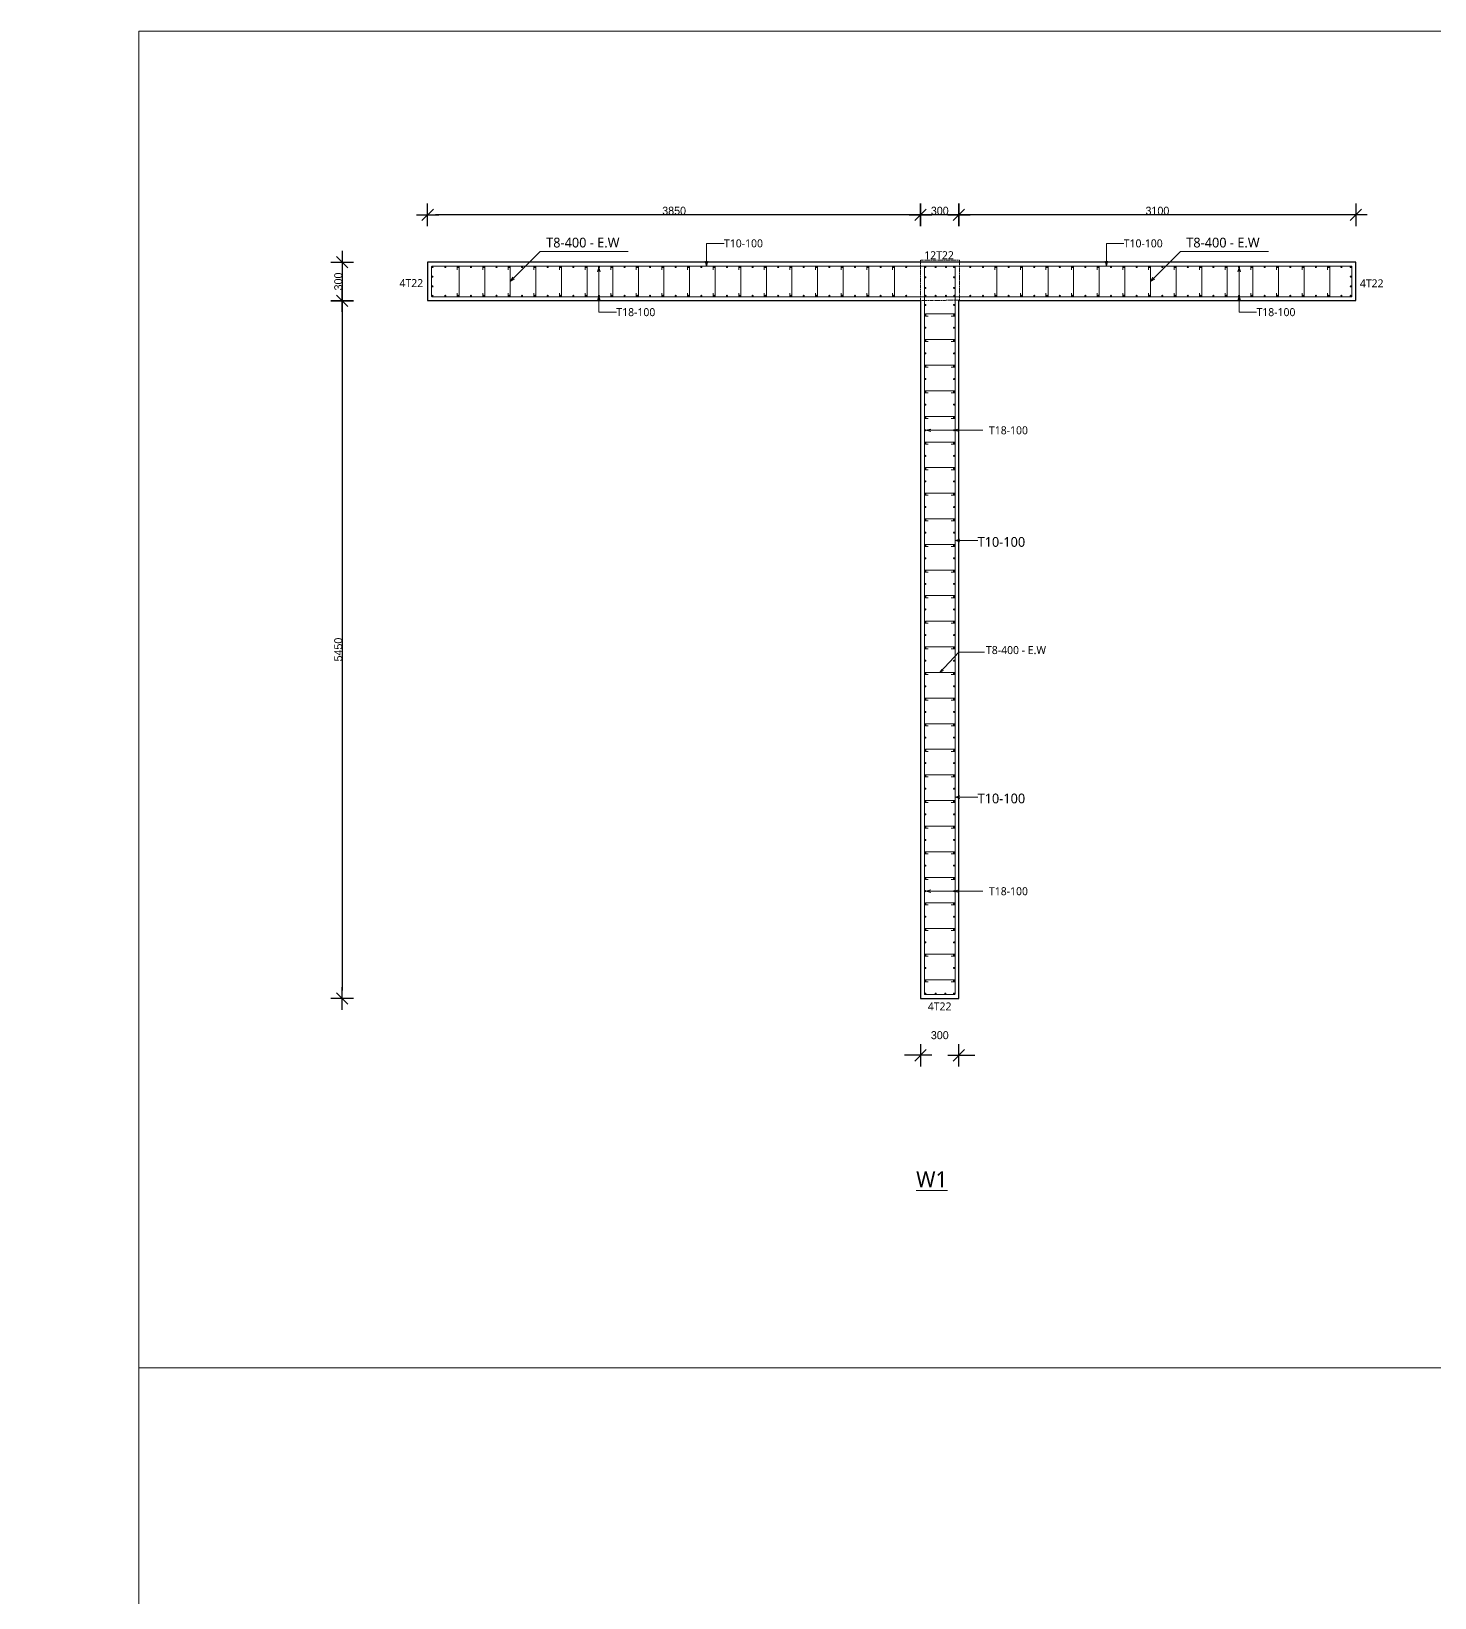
# Model space of a CAD drawing. Header units: millimetres. Extents: x -523 to 167289, y 167321 to 195048.
# Drawn here: x 123443 to 134405, y 182814 to 195048 of the extents above; entities that cross this region are included whole.
import ezdxf

# ---------------------------------------------------------------- set-up
doc = ezdxf.new("R2010")
doc.units = ezdxf.units.MM
doc.header["$PDMODE"] = 98
doc.linetypes.add('Dash', pattern=[6.35, 3.175, -3.175])
doc.layers.get('0').update_dxf_attribs({"lineweight": 20})
doc.layers.get('Defpoints').update_dxf_attribs({"lineweight": 20})
for name, color, linetype, lineweight in [('A-ANNO-TEXT', 4, 'Continuous', 13), ('A-DETL', 2, 'Continuous', 5), ('A-DETL-HDLN', 90, 'Dash', 5)]:
    doc.layers.add(name, color=color, linetype=linetype, lineweight=lineweight)
doc.layers.add('DM', color=7, linetype='Continuous')
doc.layers.add('GR-C', color=1, linetype='Continuous')
doc.styles.add('Segoe UI Light', font='segoeuil.ttf', dxfattribs={"width": 0.85, "height": 400})
doc.styles.add('T25-50', font='stencil.shx', dxfattribs={"height": 62.5})
doc.dimstyles.new('D35-100', dxfattribs={"dimtxt": 62.5, "dimasz": 210, "dimexe": 0.1, "dimexo": 0.0065, "dimgap": 126, "dimtad": 1, "dimdec": 0, "dimzin": 0, "dimdsep": 46, "dimtxsty": 'T25-50', "dimblk": 'TK', "dimcen": 90, "dimdle": 100, "dimclrt": 7, "dimadec": 0, "dimazin": 0, "dimtfac": 1, "dimtdec": 0, "dimtix": 1, "dimtofl": 0, "dimtmove": 1, "dimatfit": 3, "dimldrblk": 'COLUMNS AND AXES-XREF-GROUND$0$DOT1', "dimfxl": 0.15, "dimfxlon": 1, "dimtolj": 1, "dimtzin": 0, "dimarcsym": 1})

# ---------------------------------------------------------------- blocks, each defined once
blk = doc.blocks.new('TK')
at = {"layer": 'DM'}
for p, q in [((1.41, 0), (-1.41, 0)), ((-0.71, -0.71), (0.71, 0.71)), ((0, 1.41), (0, -1.41))]:
    blk.add_line(p, q, dxfattribs=at)
blk = doc.blocks.new('*D472')
at = {"layer": 'A-DETL', "color": 0, "lineweight": -2, "transparency": 16777216}
for p, q in [((125873, 193244), (125872, 193244)), ((125872, 193182), (125872, 193007)), ((125873, 192944), (125872, 192944))]:
    blk.add_line(p, q, dxfattribs=at)
at = {"layer": 'Defpoints', "color": 0, "transparency": 16777216}
for p in [(126539, 193244, 0), (125872, 192944), (126539, 192944, 0)]:
    blk.add_point(p, dxfattribs=at)
at = {"layer": 'A-DETL', "color": 0, "lineweight": -2, "transparency": 16777216, "xscale": 62.5, "yscale": 62.5, "zscale": 62.5}
for p, rotation in [((125872, 193244), 90), ((125872, 192944), 270)]:
    blk.add_blockref('TK', p, dxfattribs=dict(at, rotation=rotation))
at = {"layer": 'A-DETL', "color": 7, "transparency": 16777216, "insert": (125841, 193094), "char_height": 62.5, "attachment_point": 5, "rotation": 90, "style": 'T25-50'}
blk.add_mtext('\\A1;300', dxfattribs=at)
blk = doc.blocks.new('COLUMNS AND AXES-XREF-GROUND$0$DOT1')
for p, q in [((0, -2.5), (0, 2.5)), ((2.5, 0), (-2.5, 0))]:
    blk.add_line(p, q)
blk.add_circle((0, 0), 0.485)
blk = doc.blocks.new('*D473')
at = {"layer": 'A-DETL', "color": 0, "lineweight": -2, "transparency": 16777216}
for p, q in [((125873, 192944), (125872, 192944)), ((125872, 192882), (125872, 187557)), ((125873, 187494), (125872, 187494))]:
    blk.add_line(p, q, dxfattribs=at)
at = {"layer": 'Defpoints', "color": 0, "transparency": 16777216}
for p in [(126539, 192944, 0), (125872, 187494), (130389, 187494, 0)]:
    blk.add_point(p, dxfattribs=at)
at = {"layer": 'A-DETL', "color": 0, "lineweight": -2, "transparency": 16777216, "xscale": 62.5, "yscale": 62.5, "zscale": 62.5}
for p, rotation in [((125872, 192944), 90), ((125872, 187494), 270)]:
    blk.add_blockref('TK', p, dxfattribs=dict(at, rotation=rotation))
at = {"layer": 'A-DETL', "color": 7, "transparency": 16777216, "insert": (125841, 190219), "char_height": 62.5, "attachment_point": 5, "rotation": 90, "style": 'T25-50'}
blk.add_mtext('\\A1;5450', dxfattribs=at)
blk = doc.blocks.new('*D474')
at = {"layer": 'A-DETL', "color": 0, "lineweight": -2, "transparency": 16777216}
for p, q in [((130326, 187050), (130264, 187050)), ((130389, 187050), (130389, 187050)), ((130689, 187050), (130689, 187050)), ((130751, 187050), (130814, 187050))]:
    blk.add_line(p, q, dxfattribs=at)
at = {"layer": 'Defpoints', "color": 0, "transparency": 16777216}
for p in [(130389, 187494, 0), (130689, 187494, 0), (130689, 187050)]:
    blk.add_point(p, dxfattribs=at)
at = {"layer": 'A-DETL', "color": 0, "lineweight": -2, "transparency": 16777216, "xscale": 62.5, "yscale": 62.5, "zscale": 62.5}
blk.add_blockref('TK', (130389, 187050), dxfattribs=at)
at = {"layer": 'A-DETL', "color": 0, "lineweight": -2, "transparency": 16777216, "xscale": 62.5, "yscale": 62.5, "zscale": 62.5, "rotation": 180}
blk.add_blockref('TK', (130689, 187050), dxfattribs=at)
at = {"layer": 'A-DETL', "color": 7, "transparency": 16777216, "insert": (130539, 187207), "char_height": 62.5, "attachment_point": 5, "style": 'T25-50'}
blk.add_mtext('\\A1;300', dxfattribs=at)
blk = doc.blocks.new('*D453')
at = {"layer": 'A-DETL', "color": 0, "lineweight": -2, "transparency": 16777216}
for p, q in [((-435, 193495), (-435, 193495)), ((-435, 193257), (-435, 193432)), ((-435, 193195), (-435, 193195))]:
    blk.add_line(p, q, dxfattribs=at)
at = {"layer": 'Defpoints', "color": 0, "transparency": 16777216}
for p in [(-435, 193495), (0, 193495), (153213, 193195)]:
    blk.add_point(p, dxfattribs=at)
at = {"layer": 'A-DETL', "color": 0, "lineweight": -2, "transparency": 16777216, "xscale": 62.5, "yscale": 62.5, "zscale": 62.5}
for p, rotation in [((-435, 193495), 90), ((-435, 193195), 270)]:
    blk.add_blockref('TK', p, dxfattribs=dict(at, rotation=rotation))
at = {"layer": 'A-DETL', "color": 7, "transparency": 16777216, "insert": (-466, 193345), "char_height": 62.5, "attachment_point": 5, "rotation": 90, "style": 'T25-50'}
blk.add_mtext('\\A1;300', dxfattribs=at)
blk = doc.blocks.new('*D457')
at = {"layer": 'A-DETL', "color": 0, "lineweight": -2, "transparency": 16777216}
for p, q in [((162594, 194137), (162594, 194137)), ((162594, 190800), (162594, 194074)), ((162594, 190737), (162594, 190737))]:
    blk.add_line(p, q, dxfattribs=at)
at = {"layer": 'Defpoints', "color": 0, "transparency": 16777216}
for p in [(0, 194137, 0), (162594, 194137), (162792, 190737, 0)]:
    blk.add_point(p, dxfattribs=at)
at = {"layer": 'A-DETL', "color": 0, "lineweight": -2, "transparency": 16777216, "xscale": 62.5, "yscale": 62.5, "zscale": 62.5}
for p, rotation in [((162594, 194137), 90), ((162594, 190737), 270)]:
    blk.add_blockref('TK', p, dxfattribs=dict(at, rotation=rotation))
at = {"layer": 'A-DETL', "color": 7, "transparency": 16777216, "insert": (162562, 192437), "char_height": 62.5, "attachment_point": 5, "rotation": 90, "style": 'T25-50'}
blk.add_mtext('\\A1;3400', dxfattribs=at)
blk = doc.blocks.new('*D463')
at = {"layer": 'A-DETL', "color": 0, "lineweight": -2, "transparency": 16777216}
for p, q in [((130689, 193615), (130689, 193615)), ((133726, 193615), (130751, 193615)), ((133789, 193615), (133789, 193615))]:
    blk.add_line(p, q, dxfattribs=at)
at = {"layer": 'Defpoints', "color": 0, "transparency": 16777216}
for p in [(130689, 193615), (133789, 193244, 0), (130689, 192944, 0)]:
    blk.add_point(p, dxfattribs=at)
at = {"layer": 'A-DETL', "color": 0, "lineweight": -2, "transparency": 16777216, "xscale": 62.5, "yscale": 62.5, "zscale": 62.5, "rotation": 180}
blk.add_blockref('TK', (130689, 193615), dxfattribs=at)
at = {"layer": 'A-DETL', "color": 0, "lineweight": -2, "transparency": 16777216, "xscale": 62.5, "yscale": 62.5, "zscale": 62.5}
blk.add_blockref('TK', (133789, 193615), dxfattribs=at)
at = {"layer": 'A-DETL', "color": 7, "transparency": 16777216, "insert": (132239, 193646), "char_height": 62.5, "attachment_point": 5, "style": 'T25-50'}
blk.add_mtext('\\A1;3100', dxfattribs=at)
blk = doc.blocks.new('*D464')
at = {"layer": 'A-DETL', "color": 0, "lineweight": -2, "transparency": 16777216}
for p, q in [((130389, 193615), (130389, 193615)), ((130626, 193615), (130451, 193615)), ((130689, 193615), (130689, 193615))]:
    blk.add_line(p, q, dxfattribs=at)
at = {"layer": 'Defpoints', "color": 0, "transparency": 16777216}
for p in [(130389, 193615), (130389, 192944, 0), (130689, 192944, 0)]:
    blk.add_point(p, dxfattribs=at)
at = {"layer": 'A-DETL', "color": 0, "lineweight": -2, "transparency": 16777216, "xscale": 62.5, "yscale": 62.5, "zscale": 62.5, "rotation": 180}
blk.add_blockref('TK', (130389, 193615), dxfattribs=at)
at = {"layer": 'A-DETL', "color": 0, "lineweight": -2, "transparency": 16777216, "xscale": 62.5, "yscale": 62.5, "zscale": 62.5}
blk.add_blockref('TK', (130689, 193615), dxfattribs=at)
at = {"layer": 'A-DETL', "color": 7, "transparency": 16777216, "insert": (130539, 193646), "char_height": 62.5, "attachment_point": 5, "style": 'T25-50'}
blk.add_mtext('\\A1;300', dxfattribs=at)
blk = doc.blocks.new('*D465')
at = {"layer": 'A-DETL', "color": 0, "lineweight": -2, "transparency": 16777216}
for p, q in [((126539, 193615), (126539, 193615)), ((130326, 193615), (126601, 193615)), ((130389, 193615), (130389, 193615))]:
    blk.add_line(p, q, dxfattribs=at)
at = {"layer": 'Defpoints', "color": 0, "transparency": 16777216}
for p in [(126539, 193615), (126539, 192944, 0), (130389, 192944, 0)]:
    blk.add_point(p, dxfattribs=at)
at = {"layer": 'A-DETL', "color": 0, "lineweight": -2, "transparency": 16777216, "xscale": 62.5, "yscale": 62.5, "zscale": 62.5, "rotation": 180}
blk.add_blockref('TK', (126539, 193615), dxfattribs=at)
at = {"layer": 'A-DETL', "color": 0, "lineweight": -2, "transparency": 16777216, "xscale": 62.5, "yscale": 62.5, "zscale": 62.5}
blk.add_blockref('TK', (130389, 193615), dxfattribs=at)
at = {"layer": 'A-DETL', "color": 7, "transparency": 16777216, "insert": (128464, 193646), "char_height": 62.5, "attachment_point": 5, "style": 'T25-50'}
blk.add_mtext('\\A1;3850', dxfattribs=at)

msp = doc.modelspace()

# ---------------------------------------------------------------- linework, layer by layer
at = {"layer": 'A-ANNO-TEXT', "color": 250, "lineweight": 13}
for p, q in [((127184.7, 193093.9, 0), (127418.8, 193327.9, 0)), ((127418.8, 193327.9, 0), (128105.6, 193327.9, 0)), ((128717.6, 193391.7, 0), (128855.1, 193391.7, 0)), ((128717.6, 193214.2, 0), (128717.6, 193391.7, 0)), ((131840.2, 193391.7, 0), (131977.6, 193391.7, 0)), ((131840.2, 193214.2, 0), (131840.2, 193391.7, 0)), ((132184.7, 193093.9, 0), (132418.8, 193327.9, 0)), ((132418.8, 193327.9, 0), (133105.6, 193327.9, 0)), ((127876.7, 193206.2, 0), (127866.7, 193168.7, 0)), ((127876.7, 193206.2, 0), (127876.7, 192854.7, 0)), ((127876.7, 193206.2, 0), (127886.8, 193168.7, 0)), ((128717.6, 193214.2, 0), (128707.6, 193251.7, 0)), ((128717.6, 193214.2, 0), (128727.7, 193251.7, 0)), ((131840.2, 193214.2, 0), (131830.1, 193251.7, 0)), ((131840.2, 193214.2, 0), (131850.2, 193251.7, 0)), ((132876.7, 193206.2, 0), (132866.7, 193168.7, 0)), ((132876.7, 193206.2, 0), (132876.7, 192854.7, 0)), ((132876.7, 193206.2, 0), (132886.8, 193168.7, 0)), ((127184.7, 193093.9, 0), (127204.2, 193127.5, 0)), ((127184.7, 193093.9, 0), (127218.4, 193113.3, 0)), ((132184.7, 193093.9, 0), (132204.2, 193127.5, 0)), ((132184.7, 193093.9, 0), (132218.4, 193113.3, 0)), ((127876.7, 192982.2, 0), (127866.7, 192944.7, 0)), ((127876.7, 192982.2, 0), (127886.8, 192944.7, 0)), ((132876.7, 192982.2, 0), (132866.7, 192944.7, 0)), ((132876.7, 192982.2, 0), (132886.8, 192944.7, 0)), ((127876.7, 192854.7, 0), (128014.2, 192854.7, 0)), ((132876.7, 192854.7, 0), (133014.2, 192854.7, 0)), ((130430.7, 191931.7, 0), (130468.2, 191941.8, 0)), ((130430.7, 191931.7, 0), (130468.2, 191921.7, 0)), ((130430.7, 191931.7, 0), (130761.2, 191931.7, 0)), ((130582.4, 191931.7, 0), (130766.2, 191931.7, 0)), ((130650.7, 191932.2, 0), (130688.2, 191942.3, 0)), ((130650.7, 191932.2, 0), (130688.2, 191922.2, 0)), ((130766.2, 191931.7, 0), (130875.4, 191931.7, 0)), ((130658.7, 191070.9, 0), (130696.2, 191080.9, 0)), ((130658.7, 191070.9, 0), (130696.2, 191060.8, 0)), ((130658.7, 191070.9, 0), (130836.2, 191070.9, 0)), ((130688.2, 190197.9, 0), (130780, 190197.9, 0)), ((130780, 190197.9, 0), (130889.1, 190197.9, 0)), ((130538.7, 190040.2, 0), (130567.4, 190056, 0)), ((130658.7, 189067.3, 0), (130696.2, 189077.3, 0)), ((130658.7, 189067.3, 0), (130696.2, 189057.2, 0)), ((130658.7, 189067.3, 0), (130836.2, 189067.3, 0)), ((130430.7, 188331.7, 0), (130468.2, 188341.8, 0)), ((130430.7, 188331.7, 0), (130468.2, 188321.7, 0)), ((130430.7, 188331.7, 0), (130761.2, 188331.7, 0)), ((130582.4, 188331.7, 0), (130766.2, 188331.7, 0)), ((130650.7, 188332.2, 0), (130688.2, 188342.3, 0)), ((130650.7, 188332.2, 0), (130688.2, 188322.2, 0)), ((130766.2, 188331.7, 0), (130875.4, 188331.7, 0))]:
    msp.add_line(p, q, dxfattribs=at)
at = {"layer": 'A-ANNO-TEXT', "color": 250, "lineweight": 13, "elevation": 0}
msp.add_lwpolyline([(130555, 190063.6), (130538.7, 190040.2), (130688.2, 190197.9)], dxfattribs=at)
at = {"layer": 'A-DETL'}
msp.add_lwpolyline([(124282.3, 195047.8), (167289, 195047.8), (167289, 169580.6), (124282.3, 169580.6)], close=True, dxfattribs=at)
msp.add_lwpolyline([(136425.4, 195047.8), (136425.4, 184608), (124282.3, 184608)], dxfattribs=at)
at = {"layer": 'A-DETL', "elevation": 0}
for points in [[(133750.7, 193214.2), (126576.7, 193214.2, 0.4142136), (126568.7, 193206.2), (126568.7, 192982.2, 0.4142136), (126576.7, 192974.2), (133750.7, 192974.2, 0.4142136), (133758.7, 192982.2), (133758.7, 193206.2, 0.4142136)], [(130418.7, 193206.2), (130418.7, 187532.2, 0.4142136), (130426.7, 187524.2), (130650.7, 187524.2, 0.4142136), (130658.7, 187532.2), (130658.7, 193206.2, 0.4142136), (130650.7, 193214.2), (130426.7, 193214.2, 0.4142136)]]:
    msp.add_lwpolyline(points, format="xyb", close=True, dxfattribs=at)
at = {"layer": 'A-DETL', "const_width": 8, "elevation": 0}
for points in [[(126580.7, 193206.2, -1), (126572.7, 193206.2, -1)], [(126680.7, 193206.2, -1), (126672.7, 193206.2, -1)], [(126780.7, 193206.2, -1), (126772.7, 193206.2, -1)], [(126880.7, 193206.2, -1), (126872.7, 193206.2, -1)], [(126980.7, 193206.2, -1), (126972.7, 193206.2, -1)], [(127080.7, 193206.2, -1), (127072.7, 193206.2, -1)], [(127180.7, 193206.2, -1), (127172.7, 193206.2, -1)], [(127280.7, 193206.2, -1), (127272.7, 193206.2, -1)], [(127380.7, 193206.2, -1), (127372.7, 193206.2, -1)], [(127480.7, 193206.2, -1), (127472.7, 193206.2, -1)], [(127580.7, 193206.2, -1), (127572.7, 193206.2, -1)], [(127680.7, 193206.2, -1), (127672.7, 193206.2, -1)], [(127780.7, 193206.2, -1), (127772.7, 193206.2, -1)], [(127880.7, 193206.2, -1), (127872.7, 193206.2, -1)], [(127980.7, 193206.2, -1), (127972.7, 193206.2, -1)], [(128080.7, 193206.2, -1), (128072.7, 193206.2, -1)], [(128180.7, 193206.2, -1), (128172.7, 193206.2, -1)], [(128280.7, 193206.2, -1), (128272.7, 193206.2, -1)], [(128380.7, 193206.2, -1), (128372.7, 193206.2, -1)], [(128480.7, 193206.2, -1), (128472.7, 193206.2, -1)], [(128580.7, 193206.2, -1), (128572.7, 193206.2, -1)], [(128680.7, 193206.2, -1), (128672.7, 193206.2, -1)], [(128780.7, 193206.2, -1), (128772.7, 193206.2, -1)], [(128880.7, 193206.2, -1), (128872.7, 193206.2, -1)], [(128980.7, 193206.2, -1), (128972.7, 193206.2, -1)], [(129080.7, 193206.2, -1), (129072.7, 193206.2, -1)], [(129180.7, 193206.2, -1), (129172.7, 193206.2, -1)], [(129280.7, 193206.2, -1), (129272.7, 193206.2, -1)], [(129380.7, 193206.2, -1), (129372.7, 193206.2, -1)], [(129480.7, 193206.2, -1), (129472.7, 193206.2, -1)], [(129580.7, 193206.2, -1), (129572.7, 193206.2, -1)], [(129680.7, 193206.2, -1), (129672.7, 193206.2, -1)], [(129780.7, 193206.2, -1), (129772.7, 193206.2, -1)], [(129880.7, 193206.2, -1), (129872.7, 193206.2, -1)], [(129980.7, 193206.2, -1), (129972.7, 193206.2, -1)], [(130080.7, 193206.2, -1), (130072.7, 193206.2, -1)], [(130180.7, 193206.2, -1), (130172.7, 193206.2, -1)], [(130280.7, 193206.2, -1), (130272.7, 193206.2, -1)], [(130780.7, 193206.2, -1), (130772.7, 193206.2, -1)], [(130880.7, 193206.2, -1), (130872.7, 193206.2, -1)], [(130980.7, 193206.2, -1), (130972.7, 193206.2, -1)], [(131080.7, 193206.2, -1), (131072.7, 193206.2, -1)], [(131180.7, 193206.2, -1), (131172.7, 193206.2, -1)], [(131280.7, 193206.2, -1), (131272.7, 193206.2, -1)], [(131380.7, 193206.2, -1), (131372.7, 193206.2, -1)], [(131480.7, 193206.2, -1), (131472.7, 193206.2, -1)], [(131580.7, 193206.2, -1), (131572.7, 193206.2, -1)], [(131680.7, 193206.2, -1), (131672.7, 193206.2, -1)], [(131780.7, 193206.2, -1), (131772.7, 193206.2, -1)], [(131880.7, 193206.2, -1), (131872.7, 193206.2, -1)], [(131980.7, 193206.2, -1), (131972.7, 193206.2, -1)], [(132080.7, 193206.2, -1), (132072.7, 193206.2, -1)], [(132180.7, 193206.2, -1), (132172.7, 193206.2, -1)], [(132280.7, 193206.2, -1), (132272.7, 193206.2, -1)], [(132380.7, 193206.2, -1), (132372.7, 193206.2, -1)], [(132480.7, 193206.2, -1), (132472.7, 193206.2, -1)], [(132580.7, 193206.2, -1), (132572.7, 193206.2, -1)], [(132680.7, 193206.2, -1), (132672.7, 193206.2, -1)], [(132780.7, 193206.2, -1), (132772.7, 193206.2, -1)], [(132880.7, 193206.2, -1), (132872.7, 193206.2, -1)], [(132980.7, 193206.2, -1), (132972.7, 193206.2, -1)], [(133080.7, 193206.2, -1), (133072.7, 193206.2, -1)], [(133180.7, 193206.2, -1), (133172.7, 193206.2, -1)], [(133280.7, 193206.2, -1), (133272.7, 193206.2, -1)], [(133380.7, 193206.2, -1), (133372.7, 193206.2, -1)], [(133480.7, 193206.2, -1), (133472.7, 193206.2, -1)], [(133580.7, 193206.2, -1), (133572.7, 193206.2, -1)], [(133680.7, 193206.2, -1), (133672.7, 193206.2, -1)], [(133753.4, 193206.2, -1), (133745.4, 193206.2, -1)], [(126580.7, 193132, -1), (126572.7, 193132, -1)], [(126580.7, 193055.6, -1), (126572.7, 193055.6, -1)], [(130422.7, 193126.9, -1), (130430.7, 193126.9, -1)], [(130422.7, 193043.8, -1), (130430.7, 193043.8, -1)], [(130654.7, 193126.9, 1), (130646.7, 193126.9, 1)], [(130654.7, 193043.8, 1), (130646.7, 193043.8, 1)], [(133753.4, 193132, -1), (133745.4, 193132, -1)], [(133753.4, 193055.6, -1), (133745.4, 193055.6, -1)], [(126580.7, 192982.1, -1), (126572.7, 192982.1, -1)], [(126680.7, 192982.2, 1), (126672.7, 192982.2, 1)], [(126780.7, 192982.2, 1), (126772.7, 192982.2, 1)], [(126880.7, 192982.2, 1), (126872.7, 192982.2, 1)], [(126980.7, 192982.2, 1), (126972.7, 192982.2, 1)], [(127080.7, 192982.2, 1), (127072.7, 192982.2, 1)], [(127180.7, 192982.2, 1), (127172.7, 192982.2, 1)], [(127280.7, 192982.2, 1), (127272.7, 192982.2, 1)], [(127380.7, 192982.2, 1), (127372.7, 192982.2, 1)], [(127480.7, 192982.2, 1), (127472.7, 192982.2, 1)], [(127580.7, 192982.2, 1), (127572.7, 192982.2, 1)], [(127680.7, 192982.2, 1), (127672.7, 192982.2, 1)], [(127780.7, 192982.2, 1), (127772.7, 192982.2, 1)], [(127880.7, 192982.2, 1), (127872.7, 192982.2, 1)], [(127980.7, 192982.2, 1), (127972.7, 192982.2, 1)], [(128080.7, 192982.2, 1), (128072.7, 192982.2, 1)], [(128180.7, 192982.2, 1), (128172.7, 192982.2, 1)], [(128280.7, 192982.2, 1), (128272.7, 192982.2, 1)], [(128380.7, 192982.2, 1), (128372.7, 192982.2, 1)], [(128480.7, 192982.2, 1), (128472.7, 192982.2, 1)], [(128580.7, 192982.2, 1), (128572.7, 192982.2, 1)], [(128680.7, 192982.2, 1), (128672.7, 192982.2, 1)], [(128780.7, 192982.2, 1), (128772.7, 192982.2, 1)], [(128880.7, 192982.2, 1), (128872.7, 192982.2, 1)], [(128980.7, 192982.2, 1), (128972.7, 192982.2, 1)], [(129080.7, 192982.2, 1), (129072.7, 192982.2, 1)], [(129180.7, 192982.2, 1), (129172.7, 192982.2, 1)], [(129280.7, 192982.2, 1), (129272.7, 192982.2, 1)], [(129380.7, 192982.2, 1), (129372.7, 192982.2, 1)], [(129480.7, 192982.2, 1), (129472.7, 192982.2, 1)], [(129580.7, 192982.2, 1), (129572.7, 192982.2, 1)], [(129680.7, 192982.2, 1), (129672.7, 192982.2, 1)], [(129780.7, 192982.2, 1), (129772.7, 192982.2, 1)], [(129880.7, 192982.2, 1), (129872.7, 192982.2, 1)], [(129980.7, 192982.2, 1), (129972.7, 192982.2, 1)], [(130080.7, 192982.2, 1), (130072.7, 192982.2, 1)], [(130180.7, 192982.2, 1), (130172.7, 192982.2, 1)], [(130280.7, 192982.2, 1), (130272.7, 192982.2, 1)], [(130431.7, 192982.2, 1), (130423.7, 192982.2, 1)], [(130655.7, 192982.2, 1), (130647.7, 192982.2, 1)], [(130780.7, 192982.2, 1), (130772.7, 192982.2, 1)], [(130880.7, 192982.2, 1), (130872.7, 192982.2, 1)], [(130980.7, 192982.2, 1), (130972.7, 192982.2, 1)], [(131080.7, 192982.2, 1), (131072.7, 192982.2, 1)], [(131180.7, 192982.2, 1), (131172.7, 192982.2, 1)], [(131280.7, 192982.2, 1), (131272.7, 192982.2, 1)], [(131380.7, 192982.2, 1), (131372.7, 192982.2, 1)], [(131480.7, 192982.2, 1), (131472.7, 192982.2, 1)], [(131580.7, 192982.2, 1), (131572.7, 192982.2, 1)], [(131680.7, 192982.2, 1), (131672.7, 192982.2, 1)], [(131780.7, 192982.2, 1), (131772.7, 192982.2, 1)], [(131880.7, 192982.2, 1), (131872.7, 192982.2, 1)], [(131980.7, 192982.2, 1), (131972.7, 192982.2, 1)], [(132080.7, 192982.2, 1), (132072.7, 192982.2, 1)], [(132180.7, 192982.2, 1), (132172.7, 192982.2, 1)], [(132280.7, 192982.2, 1), (132272.7, 192982.2, 1)], [(132380.7, 192982.2, 1), (132372.7, 192982.2, 1)], [(132480.7, 192982.2, 1), (132472.7, 192982.2, 1)], [(132580.7, 192982.2, 1), (132572.7, 192982.2, 1)], [(132680.7, 192982.2, 1), (132672.7, 192982.2, 1)], [(132780.7, 192982.2, 1), (132772.7, 192982.2, 1)], [(132880.7, 192982.2, 1), (132872.7, 192982.2, 1)], [(132980.7, 192982.2, 1), (132972.7, 192982.2, 1)], [(133080.7, 192982.2, 1), (133072.7, 192982.2, 1)], [(133180.7, 192982.2, 1), (133172.7, 192982.2, 1)], [(133280.7, 192982.2, 1), (133272.7, 192982.2, 1)], [(133380.7, 192982.2, 1), (133372.7, 192982.2, 1)], [(133480.7, 192982.2, 1), (133472.7, 192982.2, 1)], [(133580.7, 192982.2, 1), (133572.7, 192982.2, 1)], [(133680.7, 192982.2, 1), (133672.7, 192982.2, 1)], [(133753.4, 192982.1, -1), (133745.4, 192982.1, -1)], [(130422.7, 192910.5, -1), (130430.7, 192910.5, -1)], [(130422.7, 192832.2, -1), (130430.7, 192832.2, -1)], [(130654.7, 192910.5, 1), (130646.7, 192910.5, 1)], [(130654.7, 192832.2, 1), (130646.7, 192832.2, 1)], [(130422.7, 192732.2, -1), (130430.7, 192732.2, -1)], [(130654.7, 192732.2, 1), (130646.7, 192732.2, 1)], [(130422.7, 192632.2, -1), (130430.7, 192632.2, -1)], [(130654.7, 192632.2, 1), (130646.7, 192632.2, 1)], [(130422.7, 192532.2, -1), (130430.7, 192532.2, -1)], [(130422.7, 192432.2, -1), (130430.7, 192432.2, -1)], [(130654.7, 192532.2, 1), (130646.7, 192532.2, 1)], [(130654.7, 192432.2, 1), (130646.7, 192432.2, 1)], [(130422.7, 192332.2, -1), (130430.7, 192332.2, -1)], [(130654.7, 192332.2, 1), (130646.7, 192332.2, 1)], [(130422.7, 192232.2, -1), (130430.7, 192232.2, -1)], [(130654.7, 192232.2, 1), (130646.7, 192232.2, 1)], [(130422.7, 192132.2, -1), (130430.7, 192132.2, -1)], [(130654.7, 192132.2, 1), (130646.7, 192132.2, 1)], [(130422.7, 192032.2, -1), (130430.7, 192032.2, -1)], [(130654.7, 192032.2, 1), (130646.7, 192032.2, 1)], [(130422.7, 191932.2, -1), (130430.7, 191932.2, -1)], [(130422.7, 191832.2, -1), (130430.7, 191832.2, -1)], [(130654.7, 191932.2, 1), (130646.7, 191932.2, 1)], [(130654.7, 191832.2, 1), (130646.7, 191832.2, 1)], [(130422.7, 191732.2, -1), (130430.7, 191732.2, -1)], [(130654.7, 191732.2, 1), (130646.7, 191732.2, 1)], [(130422.7, 191632.2, -1), (130430.7, 191632.2, -1)], [(130654.7, 191632.2, 1), (130646.7, 191632.2, 1)], [(130422.7, 191532.2, -1), (130430.7, 191532.2, -1)], [(130654.7, 191532.2, 1), (130646.7, 191532.2, 1)], [(130422.7, 191432.2, -1), (130430.7, 191432.2, -1)], [(130422.7, 191332.2, -1), (130430.7, 191332.2, -1)], [(130654.7, 191432.2, 1), (130646.7, 191432.2, 1)], [(130654.7, 191332.2, 1), (130646.7, 191332.2, 1)], [(130422.7, 191232.2, -1), (130430.7, 191232.2, -1)], [(130654.7, 191232.2, 1), (130646.7, 191232.2, 1)], [(130422.7, 191132.2, -1), (130430.7, 191132.2, -1)], [(130654.7, 191132.2, 1), (130646.7, 191132.2, 1)], [(130422.7, 191032.2, -1), (130430.7, 191032.2, -1)], [(130654.7, 191032.2, 1), (130646.7, 191032.2, 1)], [(130422.7, 190932.2, -1), (130430.7, 190932.2, -1)], [(130654.7, 190932.2, 1), (130646.7, 190932.2, 1)], [(130422.7, 190832.2, -1), (130430.7, 190832.2, -1)], [(130422.7, 190732.2, -1), (130430.7, 190732.2, -1)], [(130654.7, 190832.2, 1), (130646.7, 190832.2, 1)], [(130654.7, 190732.2, 1), (130646.7, 190732.2, 1)], [(130422.7, 190632.2, -1), (130430.7, 190632.2, -1)], [(130654.7, 190632.2, 1), (130646.7, 190632.2, 1)], [(130422.7, 190532.2, -1), (130430.7, 190532.2, -1)], [(130654.7, 190532.2, 1), (130646.7, 190532.2, 1)], [(130422.7, 190432.2, -1), (130430.7, 190432.2, -1)], [(130654.7, 190432.2, 1), (130646.7, 190432.2, 1)], [(130422.7, 190332.2, -1), (130430.7, 190332.2, -1)], [(130422.7, 190232.2, -1), (130430.7, 190232.2, -1)], [(130654.7, 190332.2, 1), (130646.7, 190332.2, 1)], [(130654.7, 190232.2, 1), (130646.7, 190232.2, 1)], [(130422.7, 190132.2, -1), (130430.7, 190132.2, -1)], [(130654.7, 190132.2, 1), (130646.7, 190132.2, 1)], [(130422.7, 190032.2, -1), (130430.7, 190032.2, -1)], [(130654.7, 190032.2, 1), (130646.7, 190032.2, 1)], [(130422.7, 189932.2, -1), (130430.7, 189932.2, -1)], [(130654.7, 189932.2, 1), (130646.7, 189932.2, 1)], [(130422.7, 189832.2, -1), (130430.7, 189832.2, -1)], [(130654.7, 189832.2, 1), (130646.7, 189832.2, 1)], [(130422.7, 189732.2, -1), (130430.7, 189732.2, -1)], [(130422.7, 189632.2, -1), (130430.7, 189632.2, -1)], [(130654.7, 189732.2, 1), (130646.7, 189732.2, 1)], [(130654.7, 189632.2, 1), (130646.7, 189632.2, 1)], [(130422.7, 189532.2, -1), (130430.7, 189532.2, -1)], [(130654.7, 189532.2, 1), (130646.7, 189532.2, 1)], [(130422.7, 189432.2, -1), (130430.7, 189432.2, -1)], [(130654.7, 189432.2, 1), (130646.7, 189432.2, 1)], [(130422.7, 189332.2, -1), (130430.7, 189332.2, -1)], [(130654.7, 189332.2, 1), (130646.7, 189332.2, 1)], [(130422.7, 189232.2, -1), (130430.7, 189232.2, -1)], [(130422.7, 189132.2, -1), (130430.7, 189132.2, -1)], [(130654.7, 189232.2, 1), (130646.7, 189232.2, 1)], [(130654.7, 189132.2, 1), (130646.7, 189132.2, 1)], [(130422.7, 189032.2, -1), (130430.7, 189032.2, -1)], [(130654.7, 189032.2, 1), (130646.7, 189032.2, 1)], [(130422.7, 188932.2, -1), (130430.7, 188932.2, -1)], [(130654.7, 188932.2, 1), (130646.7, 188932.2, 1)], [(130422.7, 188832.2, -1), (130430.7, 188832.2, -1)], [(130654.7, 188832.2, 1), (130646.7, 188832.2, 1)], [(130422.7, 188732.2, -1), (130430.7, 188732.2, -1)], [(130654.7, 188732.2, 1), (130646.7, 188732.2, 1)], [(130422.7, 188632.2, -1), (130430.7, 188632.2, -1)], [(130422.7, 188532.2, -1), (130430.7, 188532.2, -1)], [(130654.7, 188632.2, 1), (130646.7, 188632.2, 1)], [(130654.7, 188532.2, 1), (130646.7, 188532.2, 1)], [(130422.7, 188432.2, -1), (130430.7, 188432.2, -1)], [(130654.7, 188432.2, 1), (130646.7, 188432.2, 1)], [(130422.7, 188332.2, -1), (130430.7, 188332.2, -1)], [(130654.7, 188332.2, 1), (130646.7, 188332.2, 1)], [(130422.7, 188232.2, -1), (130430.7, 188232.2, -1)], [(130654.7, 188232.2, 1), (130646.7, 188232.2, 1)], [(130422.7, 188132.2, -1), (130430.7, 188132.2, -1)], [(130422.7, 188032.2, -1), (130430.7, 188032.2, -1)], [(130654.7, 188132.2, 1), (130646.7, 188132.2, 1)], [(130654.7, 188032.2, 1), (130646.7, 188032.2, 1)], [(130422.7, 187932.2, -1), (130430.7, 187932.2, -1)], [(130654.7, 187932.2, 1), (130646.7, 187932.2, 1)], [(130422.7, 187832.2, -1), (130430.7, 187832.2, -1)], [(130654.7, 187832.2, 1), (130646.7, 187832.2, 1)], [(130422.7, 187732.2, -1), (130430.7, 187732.2, -1)], [(130654.7, 187732.2, 1), (130646.7, 187732.2, 1)], [(130422.7, 187632.2, -1), (130430.7, 187632.2, -1)], [(130654.7, 187632.2, 1), (130646.7, 187632.2, 1)], [(130422.7, 187532.2, -1), (130430.7, 187532.2, -1)], [(130502.9, 187532.2, -1), (130510.9, 187532.2, -1)], [(130579, 187532.2, -1), (130587, 187532.2, -1)], [(130646.1, 187532.2, -1), (130654.1, 187532.2, -1)]]:
    msp.add_lwpolyline(points, format="xyb", close=True, dxfattribs=at)
at = {"layer": 'A-DETL', "lineweight": 20, "elevation": 0}
for points in [[(126768.7, 193003.6), (126768.7, 192981.6, 0.4142136), (126776.7, 192973.6), (126776.7, 192973.6, 0.4142136), (126784.7, 192981.6), (126784.7, 193206.2, 0.4142136), (126776.7, 193214.2), (126776.7, 193214.2, 0.4142136), (126768.7, 193206.2), (126768.7, 193184.2)], [(126968.7, 193003.6), (126968.7, 192981.6, 0.4142136), (126976.7, 192973.6), (126976.7, 192973.6, 0.4142136), (126984.7, 192981.6), (126984.7, 193206.2, 0.4142136), (126976.7, 193214.2), (126976.7, 193214.2, 0.4142136), (126968.7, 193206.2), (126968.7, 193184.2)], [(127168.7, 193003.6), (127168.7, 192981.6, 0.4142136), (127176.7, 192973.6), (127176.7, 192973.6, 0.4142136), (127184.7, 192981.6), (127184.7, 193206.2, 0.4142136), (127176.7, 193214.2), (127176.7, 193214.2, 0.4142136), (127168.7, 193206.2), (127168.7, 193184.2)], [(127368.7, 193003.6), (127368.7, 192981.6, 0.4142136), (127376.7, 192973.6), (127376.7, 192973.6, 0.4142136), (127384.7, 192981.6), (127384.7, 193206.2, 0.4142136), (127376.7, 193214.2), (127376.7, 193214.2, 0.4142136), (127368.7, 193206.2), (127368.7, 193184.2)], [(127568.7, 193003.6), (127568.7, 192981.6, 0.4142136), (127576.7, 192973.6), (127576.7, 192973.6, 0.4142136), (127584.7, 192981.6), (127584.7, 193206.2, 0.4142136), (127576.7, 193214.2), (127576.7, 193214.2, 0.4142136), (127568.7, 193206.2), (127568.7, 193184.2)], [(127768.7, 193003.6), (127768.7, 192981.6, 0.4142136), (127776.7, 192973.6), (127776.7, 192973.6, 0.4142136), (127784.7, 192981.6), (127784.7, 193206.2, 0.4142136), (127776.7, 193214.2), (127776.7, 193214.2, 0.4142136), (127768.7, 193206.2), (127768.7, 193184.2)], [(127968.7, 193003.6), (127968.7, 192981.6, 0.4142136), (127976.7, 192973.6), (127976.7, 192973.6, 0.4142136), (127984.7, 192981.6), (127984.7, 193206.2, 0.4142136), (127976.7, 193214.2), (127976.7, 193214.2, 0.4142136), (127968.7, 193206.2), (127968.7, 193184.2)], [(128168.7, 193003.6), (128168.7, 192981.6, 0.4142136), (128176.7, 192973.6), (128176.7, 192973.6, 0.4142136), (128184.7, 192981.6), (128184.7, 193206.2, 0.4142136), (128176.7, 193214.2), (128176.7, 193214.2, 0.4142136), (128168.7, 193206.2), (128168.7, 193184.2)], [(128368.7, 193003.6), (128368.7, 192981.6, 0.4142136), (128376.7, 192973.6), (128376.7, 192973.6, 0.4142136), (128384.7, 192981.6), (128384.7, 193206.2, 0.4142136), (128376.7, 193214.2), (128376.7, 193214.2, 0.4142136), (128368.7, 193206.2), (128368.7, 193184.2)], [(128568.7, 193003.6), (128568.7, 192981.6, 0.4142136), (128576.7, 192973.6), (128576.7, 192973.6, 0.4142136), (128584.7, 192981.6), (128584.7, 193206.2, 0.4142136), (128576.7, 193214.2), (128576.7, 193214.2, 0.4142136), (128568.7, 193206.2), (128568.7, 193184.2)], [(128768.7, 193003.6), (128768.7, 192981.6, 0.4142136), (128776.7, 192973.6), (128776.7, 192973.6, 0.4142136), (128784.7, 192981.6), (128784.7, 193206.2, 0.4142136), (128776.7, 193214.2), (128776.7, 193214.2, 0.4142136), (128768.7, 193206.2), (128768.7, 193184.2)], [(128968.7, 193003.6), (128968.7, 192981.6, 0.4142136), (128976.7, 192973.6), (128976.7, 192973.6, 0.4142136), (128984.7, 192981.6), (128984.7, 193206.2, 0.4142136), (128976.7, 193214.2), (128976.7, 193214.2, 0.4142136), (128968.7, 193206.2), (128968.7, 193184.2)], [(129168.7, 193003.6), (129168.7, 192981.6, 0.4142136), (129176.7, 192973.6), (129176.7, 192973.6, 0.4142136), (129184.7, 192981.6), (129184.7, 193206.2, 0.4142136), (129176.7, 193214.2), (129176.7, 193214.2, 0.4142136), (129168.7, 193206.2), (129168.7, 193184.2)], [(129368.7, 193003.6), (129368.7, 192981.6, 0.4142136), (129376.7, 192973.6), (129376.7, 192973.6, 0.4142136), (129384.7, 192981.6), (129384.7, 193206.2, 0.4142136), (129376.7, 193214.2), (129376.7, 193214.2, 0.4142136), (129368.7, 193206.2), (129368.7, 193184.2)], [(129568.7, 193003.6), (129568.7, 192981.6, 0.4142136), (129576.7, 192973.6), (129576.7, 192973.6, 0.4142136), (129584.7, 192981.6), (129584.7, 193206.2, 0.4142136), (129576.7, 193214.2), (129576.7, 193214.2, 0.4142136), (129568.7, 193206.2), (129568.7, 193184.2)], [(129768.7, 193003.6), (129768.7, 192981.6, 0.4142136), (129776.7, 192973.6), (129776.7, 192973.6, 0.4142136), (129784.7, 192981.6), (129784.7, 193206.2, 0.4142136), (129776.7, 193214.2), (129776.7, 193214.2, 0.4142136), (129768.7, 193206.2), (129768.7, 193184.2)], [(129968.7, 193003.6), (129968.7, 192981.6, 0.4142136), (129976.7, 192973.6), (129976.7, 192973.6, 0.4142136), (129984.7, 192981.6), (129984.7, 193206.2, 0.4142136), (129976.7, 193214.2), (129976.7, 193214.2, 0.4142136), (129968.7, 193206.2), (129968.7, 193184.2)], [(130168.7, 193003.6), (130168.7, 192981.6, 0.4142136), (130176.7, 192973.6), (130176.7, 192973.6, 0.4142136), (130184.7, 192981.6), (130184.7, 193206.2, 0.4142136), (130176.7, 193214.2), (130176.7, 193214.2, 0.4142136), (130168.7, 193206.2), (130168.7, 193184.2)], [(130968.7, 193003.6), (130968.7, 192981.6, 0.4142136), (130976.7, 192973.6), (130976.7, 192973.6, 0.4142136), (130984.7, 192981.6), (130984.7, 193206.2, 0.4142136), (130976.7, 193214.2), (130976.7, 193214.2, 0.4142136), (130968.7, 193206.2), (130968.7, 193184.2)], [(131168.7, 193003.6), (131168.7, 192981.6, 0.4142136), (131176.7, 192973.6), (131176.7, 192973.6, 0.4142136), (131184.7, 192981.6), (131184.7, 193206.2, 0.4142136), (131176.7, 193214.2), (131176.7, 193214.2, 0.4142136), (131168.7, 193206.2), (131168.7, 193184.2)], [(131368.7, 193003.6), (131368.7, 192981.6, 0.4142136), (131376.7, 192973.6), (131376.7, 192973.6, 0.4142136), (131384.7, 192981.6), (131384.7, 193206.2, 0.4142136), (131376.7, 193214.2), (131376.7, 193214.2, 0.4142136), (131368.7, 193206.2), (131368.7, 193184.2)], [(131568.7, 193003.6), (131568.7, 192981.6, 0.4142136), (131576.7, 192973.6), (131576.7, 192973.6, 0.4142136), (131584.7, 192981.6), (131584.7, 193206.2, 0.4142136), (131576.7, 193214.2), (131576.7, 193214.2, 0.4142136), (131568.7, 193206.2), (131568.7, 193184.2)], [(131768.7, 193003.6), (131768.7, 192981.6, 0.4142136), (131776.7, 192973.6), (131776.7, 192973.6, 0.4142136), (131784.7, 192981.6), (131784.7, 193206.2, 0.4142136), (131776.7, 193214.2), (131776.7, 193214.2, 0.4142136), (131768.7, 193206.2), (131768.7, 193184.2)], [(131968.7, 193003.6), (131968.7, 192981.6, 0.4142136), (131976.7, 192973.6), (131976.7, 192973.6, 0.4142136), (131984.7, 192981.6), (131984.7, 193206.2, 0.4142136), (131976.7, 193214.2), (131976.7, 193214.2, 0.4142136), (131968.7, 193206.2), (131968.7, 193184.2)], [(132168.7, 193003.6), (132168.7, 192981.6, 0.4142136), (132176.7, 192973.6), (132176.7, 192973.6, 0.4142136), (132184.7, 192981.6), (132184.7, 193206.2, 0.4142136), (132176.7, 193214.2), (132176.7, 193214.2, 0.4142136), (132168.7, 193206.2), (132168.7, 193184.2)], [(132368.7, 193003.6), (132368.7, 192981.6, 0.4142136), (132376.7, 192973.6), (132376.7, 192973.6, 0.4142136), (132384.7, 192981.6), (132384.7, 193206.2, 0.4142136), (132376.7, 193214.2), (132376.7, 193214.2, 0.4142136), (132368.7, 193206.2), (132368.7, 193184.2)], [(132568.7, 193003.6), (132568.7, 192981.6, 0.4142136), (132576.7, 192973.6), (132576.7, 192973.6, 0.4142136), (132584.7, 192981.6), (132584.7, 193206.2, 0.4142136), (132576.7, 193214.2), (132576.7, 193214.2, 0.4142136), (132568.7, 193206.2), (132568.7, 193184.2)], [(132768.7, 193003.6), (132768.7, 192981.6, 0.4142136), (132776.7, 192973.6), (132776.7, 192973.6, 0.4142136), (132784.7, 192981.6), (132784.7, 193206.2, 0.4142136), (132776.7, 193214.2), (132776.7, 193214.2, 0.4142136), (132768.7, 193206.2), (132768.7, 193184.2)], [(132968.7, 193003.6), (132968.7, 192981.6, 0.4142136), (132976.7, 192973.6), (132976.7, 192973.6, 0.4142136), (132984.7, 192981.6), (132984.7, 193206.2, 0.4142136), (132976.7, 193214.2), (132976.7, 193214.2, 0.4142136), (132968.7, 193206.2), (132968.7, 193184.2)], [(133168.7, 193003.6), (133168.7, 192981.6, 0.4142136), (133176.7, 192973.6), (133176.7, 192973.6, 0.4142136), (133184.7, 192981.6), (133184.7, 193206.2, 0.4142136), (133176.7, 193214.2), (133176.7, 193214.2, 0.4142136), (133168.7, 193206.2), (133168.7, 193184.2)], [(133368.7, 193003.6), (133368.7, 192981.6, 0.4142136), (133376.7, 192973.6), (133376.7, 192973.6, 0.4142136), (133384.7, 192981.6), (133384.7, 193206.2, 0.4142136), (133376.7, 193214.2), (133376.7, 193214.2, 0.4142136), (133368.7, 193206.2), (133368.7, 193184.2)], [(133568.7, 193003.6), (133568.7, 192981.6, 0.4142136), (133576.7, 192973.6), (133576.7, 192973.6, 0.4142136), (133584.7, 192981.6), (133584.7, 193206.2, 0.4142136), (133576.7, 193214.2), (133576.7, 193214.2, 0.4142136), (133568.7, 193206.2), (133568.7, 193184.2)], [(130448.7, 192824.2), (130426.7, 192824.2, -0.4142136), (130418.7, 192832.2), (130418.7, 192832.2, -0.4142136), (130426.7, 192840.2), (130650.7, 192840.2, -0.4142136), (130658.7, 192832.2), (130658.7, 192832.2, -0.4142136), (130650.7, 192824.2), (130628.7, 192824.2)], [(130448.7, 192624.2), (130426.7, 192624.2, -0.4142136), (130418.7, 192632.2), (130418.7, 192632.2, -0.4142136), (130426.7, 192640.2), (130650.7, 192640.2, -0.4142136), (130658.7, 192632.2), (130658.7, 192632.2, -0.4142136), (130650.7, 192624.2), (130628.7, 192624.2)], [(130448.7, 192424.2), (130426.7, 192424.2, -0.4142136), (130418.7, 192432.2), (130418.7, 192432.2, -0.4142136), (130426.7, 192440.2), (130650.7, 192440.2, -0.4142136), (130658.7, 192432.2), (130658.7, 192432.2, -0.4142136), (130650.7, 192424.2), (130628.7, 192424.2)], [(130448.7, 192224.2), (130426.7, 192224.2, -0.4142136), (130418.7, 192232.2), (130418.7, 192232.2, -0.4142136), (130426.7, 192240.2), (130650.7, 192240.2, -0.4142136), (130658.7, 192232.2), (130658.7, 192232.2, -0.4142136), (130650.7, 192224.2), (130628.7, 192224.2)], [(130448.7, 192024.2), (130426.7, 192024.2, -0.4142136), (130418.7, 192032.2), (130418.7, 192032.2, -0.4142136), (130426.7, 192040.2), (130650.7, 192040.2, -0.4142136), (130658.7, 192032.2), (130658.7, 192032.2, -0.4142136), (130650.7, 192024.2), (130628.7, 192024.2)], [(130448.7, 191824.2), (130426.7, 191824.2, -0.4142136), (130418.7, 191832.2), (130418.7, 191832.2, -0.4142136), (130426.7, 191840.2), (130650.7, 191840.2, -0.4142136), (130658.7, 191832.2), (130658.7, 191832.2, -0.4142136), (130650.7, 191824.2), (130628.7, 191824.2)], [(130448.7, 191624.2), (130426.7, 191624.2, -0.4142136), (130418.7, 191632.2), (130418.7, 191632.2, -0.4142136), (130426.7, 191640.2), (130650.7, 191640.2, -0.4142136), (130658.7, 191632.2), (130658.7, 191632.2, -0.4142136), (130650.7, 191624.2), (130628.7, 191624.2)], [(130448.7, 191424.2), (130426.7, 191424.2, -0.4142136), (130418.7, 191432.2), (130418.7, 191432.2, -0.4142136), (130426.7, 191440.2), (130650.7, 191440.2, -0.4142136), (130658.7, 191432.2), (130658.7, 191432.2, -0.4142136), (130650.7, 191424.2), (130628.7, 191424.2)], [(130448.7, 191224.2), (130426.7, 191224.2, -0.4142136), (130418.7, 191232.2), (130418.7, 191232.2, -0.4142136), (130426.7, 191240.2), (130650.7, 191240.2, -0.4142136), (130658.7, 191232.2), (130658.7, 191232.2, -0.4142136), (130650.7, 191224.2), (130628.7, 191224.2)], [(130448.7, 191024.2), (130426.7, 191024.2, -0.4142136), (130418.7, 191032.2), (130418.7, 191032.2, -0.4142136), (130426.7, 191040.2), (130650.7, 191040.2, -0.4142136), (130658.7, 191032.2), (130658.7, 191032.2, -0.4142136), (130650.7, 191024.2), (130628.7, 191024.2)], [(130448.7, 190824.2), (130426.7, 190824.2, -0.4142136), (130418.7, 190832.2), (130418.7, 190832.2, -0.4142136), (130426.7, 190840.2), (130650.7, 190840.2, -0.4142136), (130658.7, 190832.2), (130658.7, 190832.2, -0.4142136), (130650.7, 190824.2), (130628.7, 190824.2)], [(130448.7, 190624.2), (130426.7, 190624.2, -0.4142136), (130418.7, 190632.2), (130418.7, 190632.2, -0.4142136), (130426.7, 190640.2), (130650.7, 190640.2, -0.4142136), (130658.7, 190632.2), (130658.7, 190632.2, -0.4142136), (130650.7, 190624.2), (130628.7, 190624.2)], [(130448.7, 190424.2), (130426.7, 190424.2, -0.4142136), (130418.7, 190432.2), (130418.7, 190432.2, -0.4142136), (130426.7, 190440.2), (130650.7, 190440.2, -0.4142136), (130658.7, 190432.2), (130658.7, 190432.2, -0.4142136), (130650.7, 190424.2), (130628.7, 190424.2)], [(130448.7, 190224.2), (130426.7, 190224.2, -0.4142136), (130418.7, 190232.2), (130418.7, 190232.2, -0.4142136), (130426.7, 190240.2), (130650.7, 190240.2, -0.4142136), (130658.7, 190232.2), (130658.7, 190232.2, -0.4142136), (130650.7, 190224.2), (130628.7, 190224.2)], [(130448.7, 190024.2), (130426.7, 190024.2, -0.4142136), (130418.7, 190032.2), (130418.7, 190032.2, -0.4142136), (130426.7, 190040.2), (130650.7, 190040.2, -0.4142136), (130658.7, 190032.2), (130658.7, 190032.2, -0.4142136), (130650.7, 190024.2), (130628.7, 190024.2)], [(130448.7, 189824.2), (130426.7, 189824.2, -0.4142136), (130418.7, 189832.2), (130418.7, 189832.2, -0.4142136), (130426.7, 189840.2), (130650.7, 189840.2, -0.4142136), (130658.7, 189832.2), (130658.7, 189832.2, -0.4142136), (130650.7, 189824.2), (130628.7, 189824.2)], [(130448.7, 189624.2), (130426.7, 189624.2, -0.4142136), (130418.7, 189632.2), (130418.7, 189632.2, -0.4142136), (130426.7, 189640.2), (130650.7, 189640.2, -0.4142136), (130658.7, 189632.2), (130658.7, 189632.2, -0.4142136), (130650.7, 189624.2), (130628.7, 189624.2)], [(130448.7, 189424.2), (130426.7, 189424.2, -0.4142136), (130418.7, 189432.2), (130418.7, 189432.2, -0.4142136), (130426.7, 189440.2), (130650.7, 189440.2, -0.4142136), (130658.7, 189432.2), (130658.7, 189432.2, -0.4142136), (130650.7, 189424.2), (130628.7, 189424.2)], [(130448.7, 189224.2), (130426.7, 189224.2, -0.4142136), (130418.7, 189232.2), (130418.7, 189232.2, -0.4142136), (130426.7, 189240.2), (130650.7, 189240.2, -0.4142136), (130658.7, 189232.2), (130658.7, 189232.2, -0.4142136), (130650.7, 189224.2), (130628.7, 189224.2)], [(130448.7, 189024.2), (130426.7, 189024.2, -0.4142136), (130418.7, 189032.2), (130418.7, 189032.2, -0.4142136), (130426.7, 189040.2), (130650.7, 189040.2, -0.4142136), (130658.7, 189032.2), (130658.7, 189032.2, -0.4142136), (130650.7, 189024.2), (130628.7, 189024.2)], [(130448.7, 188824.2), (130426.7, 188824.2, -0.4142136), (130418.7, 188832.2), (130418.7, 188832.2, -0.4142136), (130426.7, 188840.2), (130650.7, 188840.2, -0.4142136), (130658.7, 188832.2), (130658.7, 188832.2, -0.4142136), (130650.7, 188824.2), (130628.7, 188824.2)], [(130448.7, 188624.2), (130426.7, 188624.2, -0.4142136), (130418.7, 188632.2), (130418.7, 188632.2, -0.4142136), (130426.7, 188640.2), (130650.7, 188640.2, -0.4142136), (130658.7, 188632.2), (130658.7, 188632.2, -0.4142136), (130650.7, 188624.2), (130628.7, 188624.2)], [(130448.7, 188424.2), (130426.7, 188424.2, -0.4142136), (130418.7, 188432.2), (130418.7, 188432.2, -0.4142136), (130426.7, 188440.2), (130650.7, 188440.2, -0.4142136), (130658.7, 188432.2), (130658.7, 188432.2, -0.4142136), (130650.7, 188424.2), (130628.7, 188424.2)], [(130448.7, 188224.2), (130426.7, 188224.2, -0.4142136), (130418.7, 188232.2), (130418.7, 188232.2, -0.4142136), (130426.7, 188240.2), (130650.7, 188240.2, -0.4142136), (130658.7, 188232.2), (130658.7, 188232.2, -0.4142136), (130650.7, 188224.2), (130628.7, 188224.2)], [(130448.7, 188024.2), (130426.7, 188024.2, -0.4142136), (130418.7, 188032.2), (130418.7, 188032.2, -0.4142136), (130426.7, 188040.2), (130650.7, 188040.2, -0.4142136), (130658.7, 188032.2), (130658.7, 188032.2, -0.4142136), (130650.7, 188024.2), (130628.7, 188024.2)], [(130448.7, 187824.2), (130426.7, 187824.2, -0.4142136), (130418.7, 187832.2), (130418.7, 187832.2, -0.4142136), (130426.7, 187840.2), (130650.7, 187840.2, -0.4142136), (130658.7, 187832.2), (130658.7, 187832.2, -0.4142136), (130650.7, 187824.2), (130628.7, 187824.2)], [(130448.7, 187624.2), (130426.7, 187624.2, -0.4142136), (130418.7, 187632.2), (130418.7, 187632.2, -0.4142136), (130426.7, 187640.2), (130650.7, 187640.2, -0.4142136), (130658.7, 187632.2), (130658.7, 187632.2, -0.4142136), (130650.7, 187624.2), (130628.7, 187624.2)]]:
    msp.add_lwpolyline(points, format="xyb", dxfattribs=at)
at = {"layer": 'A-DETL', "const_width": 8}
for points in [[(130430.9, 193206.1, -1), (130422.9, 193206.1, -1)], [(130510.1, 193206.1, -1), (130502.1, 193206.1, -1)], [(130591.1, 193206.1, -1), (130583.1, 193206.1, -1)], [(130654.1, 193206.1, -1), (130646.1, 193206.1, -1)], [(130510.1, 192982.3, -1), (130502.1, 192982.3, -1)], [(130591.1, 192982.3, -1), (130583.1, 192982.3, -1)]]:
    msp.add_lwpolyline(points, format="xyb", close=True, dxfattribs=at)
at = {"layer": 'A-DETL-HDLN'}
msp.add_lwpolyline([(130693.7, 193260.5), (130388.3, 193259.6), (130387.7, 192946.2), (130693.1, 192947.1)], close=True, dxfattribs=at)
at = {"layer": 'GR-C', "linetype": 'Continuous', "ltscale": 2, "elevation": 0}
msp.add_lwpolyline([(130688.7, 187494.2), (130688.7, 192944.2), (133788.7, 192944.2), (133788.7, 193244.2), (130688.7, 193244.2), (126538.7, 193244.2), (126538.7, 192944.2), (126838.7, 192944.2), (126838.7, 192944.2), (130388.7, 192944.2), (130388.7, 187494.2)], close=True, dxfattribs=at)

# ---------------------------------------------------------------- texts
at = {"layer": 'A-ANNO-TEXT', "color": 7, "style": 'Segoe UI Light'}
for s, height, p in [('T8-400 - E.W', 76.337, (127464.4, 193359.7, 0)), ('T10-100', 62.5, (128853.8, 193360.5, 0)), ('T10-100', 62.5, (131976.3, 193360.5, 0)), ('T8-400 - E.W', 76.337, (132464.4, 193359.7, 0)), ('T18-100', 62.5, (128012.9, 192823.2, 0)), ('T18-100', 62.5, (133012.9, 192823.2, 0)), ('T18-100', 62.5, (130923.5, 191900.5, 0)), ('T10-100', 76.34, (130834.5, 191021.6, 0)), ('T10-100', 76.34, (130834.5, 189018, 0)), ('T18-100', 62.5, (130923.5, 188300.5, 0)), ('%%UW1', 125, (130354.5, 186019))]:
    msp.add_text(s, height=height, dxfattribs=at).set_placement(p)
for s, p in [('12T22', (130417.7, 193267.8)), ('4T22', (126319, 193050.1)), ('4T22', (133820.4, 193048.2)), ('T8-400 - E.W', (130900.2, 190183.9, 0)), ('4T22', (130445.6, 187400.6))]:
    msp.add_text(s, height=62.5, rotation=360, dxfattribs=at).set_placement(p)

# ---------------------------------------------------------------- dimensions: what is measured, and where the dimension line sits
at = {"layer": 'A-DETL'}
dim = msp.add_linear_dim(base=(162593.7, 194136.6), p1=(162792.4, 190737.3, 0), p2=(0, 194136.6, 0), angle=90, text='3400', dimstyle='D35-100', override={"dimtxt": 62.5, "dimasz": 62.5, "dimgap": 0}, dxfattribs=at)
dim.commit()
dim.dimension.update_dxf_attribs({"geometry": '*D457', "text_midpoint": (162562.4, 192437)})
for base, p1, p2, override, picture, middle in [((126538.7, 193614.9), (130388.7, 192944.2, 0), (126538.7, 192944.2, 0), {"dimtxt": 62.5, "dimasz": 62.5, "dimgap": 0}, '*D465', (128463.7, 193646.1)), ((130388.7, 193614.9), (130688.7, 192944.2, 0), (130388.7, 192944.2, 0), {"dimtxt": 62.5, "dimasz": 62.5, "dimgap": 0}, '*D464', (130538.7, 193646.1)), ((130688.7, 193614.9), (133788.7, 193244.2, 0), (130688.7, 192944.2, 0), {"dimtxt": 62.5, "dimasz": 62.5, "dimgap": 0}, '*D463', (132238.7, 193646.1)), ((130688.7, 187049.9), (130388.7, 187494.2, 0), (130688.7, 187494.2, 0), {"dimtxt": 62.5, "dimasz": 62.5}, '*D474', (130538.7, 187207.1))]:
    dim = msp.add_linear_dim(base=base, p1=p1, p2=p2, dimstyle='D35-100', override=override, dxfattribs=at)
    dim.commit()
    dim.dimension.update_dxf_attribs({"geometry": picture, "text_midpoint": middle})
for base, p1, p2, picture, middle in [((-434.7, 193495), (153212.6, 193195), (0, 193495), '*D453', (-466, 193345)), ((125872.4, 192944.2), (126538.7, 193244.2, 0), (126538.7, 192944.2, 0), '*D472', (125841.1, 193094.2)), ((125872.4, 187494.2), (126538.7, 192944.2, 0), (130388.7, 187494.2, 0), '*D473', (125841.1, 190219.2))]:
    dim = msp.add_linear_dim(base=base, p1=p1, p2=p2, angle=90, dimstyle='D35-100', override={"dimtxt": 62.5, "dimasz": 62.5, "dimgap": 0}, dxfattribs=at)
    dim.commit()
    dim.dimension.update_dxf_attribs({"geometry": picture, "text_midpoint": middle})

doc.saveas('drawing.dxf')
